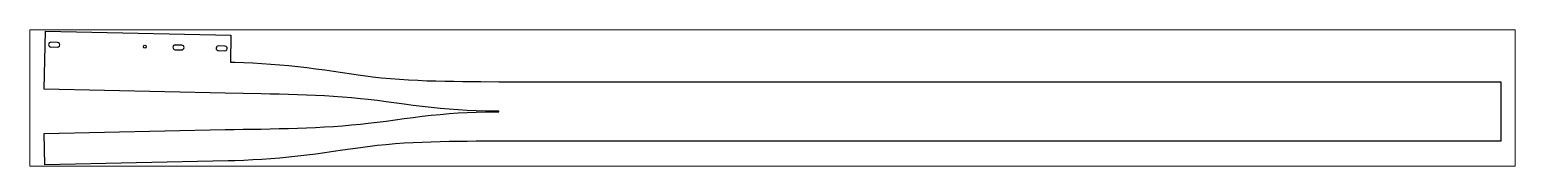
# Paper-space layout 'Layout1' of a CAD drawing. Header units: millimetres. Extents: x 0 to 257, y 86 to 109.
# The model-space entities are those that its viewports show. They can reach past a viewport. Long polylines and large blocks are cut down to what shows.
import ezdxf

# ---------------------------------------------------------------- set-up
doc = ezdxf.new("R2010")
doc.units = ezdxf.units.MM
doc.header["$LTSCALE"] = 25
doc.layers.add('3_Pezzi', color=7, linetype='Continuous')
doc.layers.add('5_Bulloni', color=7, linetype='Continuous')

msp = doc.modelspace()

# ---------------------------------------------------------------- linework, layer by layer
at = {"layer": '3_Pezzi', "color": 3, "linetype": 'Continuous'}
for p, q in [((0, 19.5), (2.8, 149.5)), ((2.8, 149.5), (417.9, 140.5)), ((417.9, 140.5), (416.6, 80.4)), ((416.6, 80.4), (426.7, 80.2)), ((426.7, 80.2), (446.9, 79.5)), ((446.9, 79.5), (467.1, 78.5)), ((467.1, 78.5), (487.2, 77.3)), ((487.2, 77.3), (507.4, 75.9)), ((507.4, 75.9), (527.5, 74.2)), ((527.5, 74.2), (547.7, 72.3)), ((547.7, 72.3), (567.7, 70.1)), ((567.7, 70.1), (587.8, 67.8)), ((587.8, 67.8), (607.9, 65.3)), ((607.9, 65.3), (627.9, 62.6)), ((627.9, 62.6), (647.9, 59.8)), ((647.9, 59.8), (667.9, 56.9)), ((667.9, 56.9), (707.9, 51.1)), ((707.9, 51.1), (725, 48.9)), ((725, 48.9), (735, 47.6)), ((735, 47.6), (755.1, 45.3)), ((755.1, 45.3), (775.2, 43.4)), ((775.2, 43.4), (795.4, 41.8)), ((795.4, 41.8), (815.6, 40.5)), ((815.6, 40.5), (836, 39.5)), ((836, 39.5), (856.2, 38.7)), ((856.2, 38.7), (876.4, 38.1)), ((876.4, 38.1), (896.6, 37.6)), ((896.6, 37.6), (916.8, 37.3)), ((916.8, 37.3), (937, 37)), ((937, 37), (957.2, 36.8)), ((957.2, 36.8), (977.4, 36.7)), ((977.4, 36.7), (1017.8, 36.5)), ((1017.8, 36.5), (3260.8, 36.5)), ((3260.8, 36.5), (3260.8, -96.5)), ((404.9, 10.7), (0, 19.5)), ((485.8, 9.3), (404.9, 10.7)), ((506, 8.9), (485.8, 9.3)), ((526.2, 8.5), (506, 8.9)), ((546.5, 8), (526.2, 8.5)), ((566.7, 7.4), (546.5, 8)), ((587, 6.7), (566.7, 7.4)), ((607.2, 5.8), (587, 6.7)), ((627.6, 4.7), (607.2, 5.8)), ((647.8, 3.5), (627.6, 4.7)), ((668, 2), (647.8, 3.5)), ((688.1, 0.3), (668, 2)), ((708.2, -1.7), (688.1, 0.3)), ((725.4, -3.5), (708.2, -1.7)), ((745.5, -5.9), (725.4, -3.5)), ((765.6, -8.4), (745.5, -5.9)), ((805.8, -14), (765.6, -8.4)), ((826, -16.6), (805.8, -14)), ((846.1, -19.1), (826, -16.6)), ((866.3, -21.3), (846.1, -19.1)), ((886.4, -23.3), (866.3, -21.3)), ((906.6, -25), (886.4, -23.3)), ((926.8, -26.5), (906.6, -25)), ((947, -27.6), (926.8, -26.5)), ((926.9, -33.5), (947.1, -32.4)), ((967.3, -28.5), (947, -27.6)), ((947.1, -32.4), (967.3, -31.5)), ((987.5, -29.1), (967.3, -28.5)), ((967.3, -31.5), (987.5, -30.9)), ((1007.7, -29.4), (987.5, -29.1)), ((987.5, -30.9), (1007.7, -30.6)), ((1017.8, -29.4), (1007.7, -29.4)), ((1007.7, -30.6), (1017.8, -30.6)), ((1017.8, -30.6), (1017.8, -29.4)), ((587, -66.7), (607.2, -65.8)), ((607.2, -65.8), (627.6, -64.7)), ((627.6, -64.7), (647.8, -63.5)), ((647.8, -63.5), (668, -62)), ((668, -62), (688.1, -60.3)), ((688.1, -60.3), (708.2, -58.3)), ((708.2, -58.3), (725.4, -56.5)), ((725.4, -56.5), (745.5, -54.1)), ((745.5, -54.1), (765.6, -51.6)), ((765.6, -51.6), (805.8, -46)), ((805.8, -46), (826, -43.4)), ((826, -43.4), (846.1, -40.9)), ((846.1, -40.9), (866.3, -38.7)), ((866.3, -38.7), (886.4, -36.7)), ((886.4, -36.7), (906.6, -35)), ((906.6, -35), (926.9, -33.5)), ((0, -79.5), (404.9, -70.7)), ((1.5, -149.5), (0, -79.5)), ((404.9, -70.7), (425.2, -70.4)), ((425.2, -70.4), (445.4, -70)), ((445.4, -70), (485.8, -69.3)), ((485.8, -69.3), (506, -68.9)), ((506, -68.9), (526.2, -68.5)), ((526.2, -68.5), (546.5, -68)), ((546.5, -68), (566.7, -67.4)), ((566.7, -67.4), (587, -66.7)), ((846.1, -99.1), (825.8, -100)), ((866.3, -98.4), (846.1, -99.1)), ((886.5, -97.9), (866.3, -98.4)), ((906.7, -97.5), (886.5, -97.9)), ((926.9, -97.1), (906.7, -97.5)), ((947.1, -96.9), (926.9, -97.1)), ((967.3, -96.7), (947.1, -96.9)), ((987.5, -96.6), (967.3, -96.7)), ((1017.8, -96.5), (987.5, -96.6)), ((3260.8, -96.5), (1017.8, -96.5)), ((547.7, -132.3), (527.5, -134.2)), ((567.7, -130.1), (547.7, -132.3)), ((587.8, -127.8), (567.7, -130.1)), ((607.9, -125.3), (587.8, -127.8)), ((627.9, -122.6), (607.9, -125.3)), ((647.9, -119.8), (627.9, -122.6)), ((667.9, -116.9), (647.9, -119.8)), ((707.9, -111.1), (667.9, -116.9)), ((745.1, -106.4), (707.9, -111.1)), ((765.2, -104.3), (745.1, -106.4)), ((785.3, -102.5), (765.2, -104.3)), ((805.5, -101.1), (785.3, -102.5)), ((825.8, -100), (805.5, -101.1)), ((411.9, -140.6), (1.5, -149.5)), ((426.7, -140.2), (411.9, -140.6)), ((446.9, -139.5), (426.7, -140.2)), ((467.1, -138.5), (446.9, -139.5)), ((487.2, -137.3), (467.1, -138.5)), ((507.4, -135.9), (487.2, -137.3)), ((527.5, -134.2), (507.4, -135.9))]:
    msp.add_line(p, q, dxfattribs=at)
at = {"layer": '5_Bulloni', "color": 4, "linetype": 'Continuous'}
for p, q in [((14.8, 114), (29.3, 113.6)), ((29.5, 124.1), (15, 124.5)), ((293, 107.9), (307.5, 107.6)), ((307.8, 118.1), (293.3, 118.4)), ((390, 105.8), (404.5, 105.5)), ((404.7, 116), (390.2, 116.3))]:
    msp.add_line(p, q, dxfattribs=at)
at = {"layer": '5_Bulloni', "color": 2, "linetype": 'Continuous'}
msp.add_circle((225.1, 114.7), 3.25, dxfattribs=at)
at = {"layer": '5_Bulloni', "color": 4, "linetype": 'Continuous'}
for centre, start, end in [((14.9, 119.2), 88.7562, 268.7562), ((29.4, 118.9), 268.7562, 88.7562), ((293.2, 113.2), 88.7563, 268.7559), ((307.6, 112.8), 268.7563, 88.7563), ((390.1, 111.1), 88.7563, 268.7563), ((404.6, 110.7), 268.7563, 88.7566)]:
    msp.add_arc(centre, 5.25, start, end, dxfattribs=at)

psp = doc.layouts.get("Layout1")

# ---------------------------------------------------------------- viewports
at = {"layer": '0'}
psp.add_viewport(center=(128.5, 97.5), size=(257, 23.56442), view_center_point=(1630.42, 0), view_height=304.96655, dxfattribs=at)

doc.saveas('drawing.dxf')
